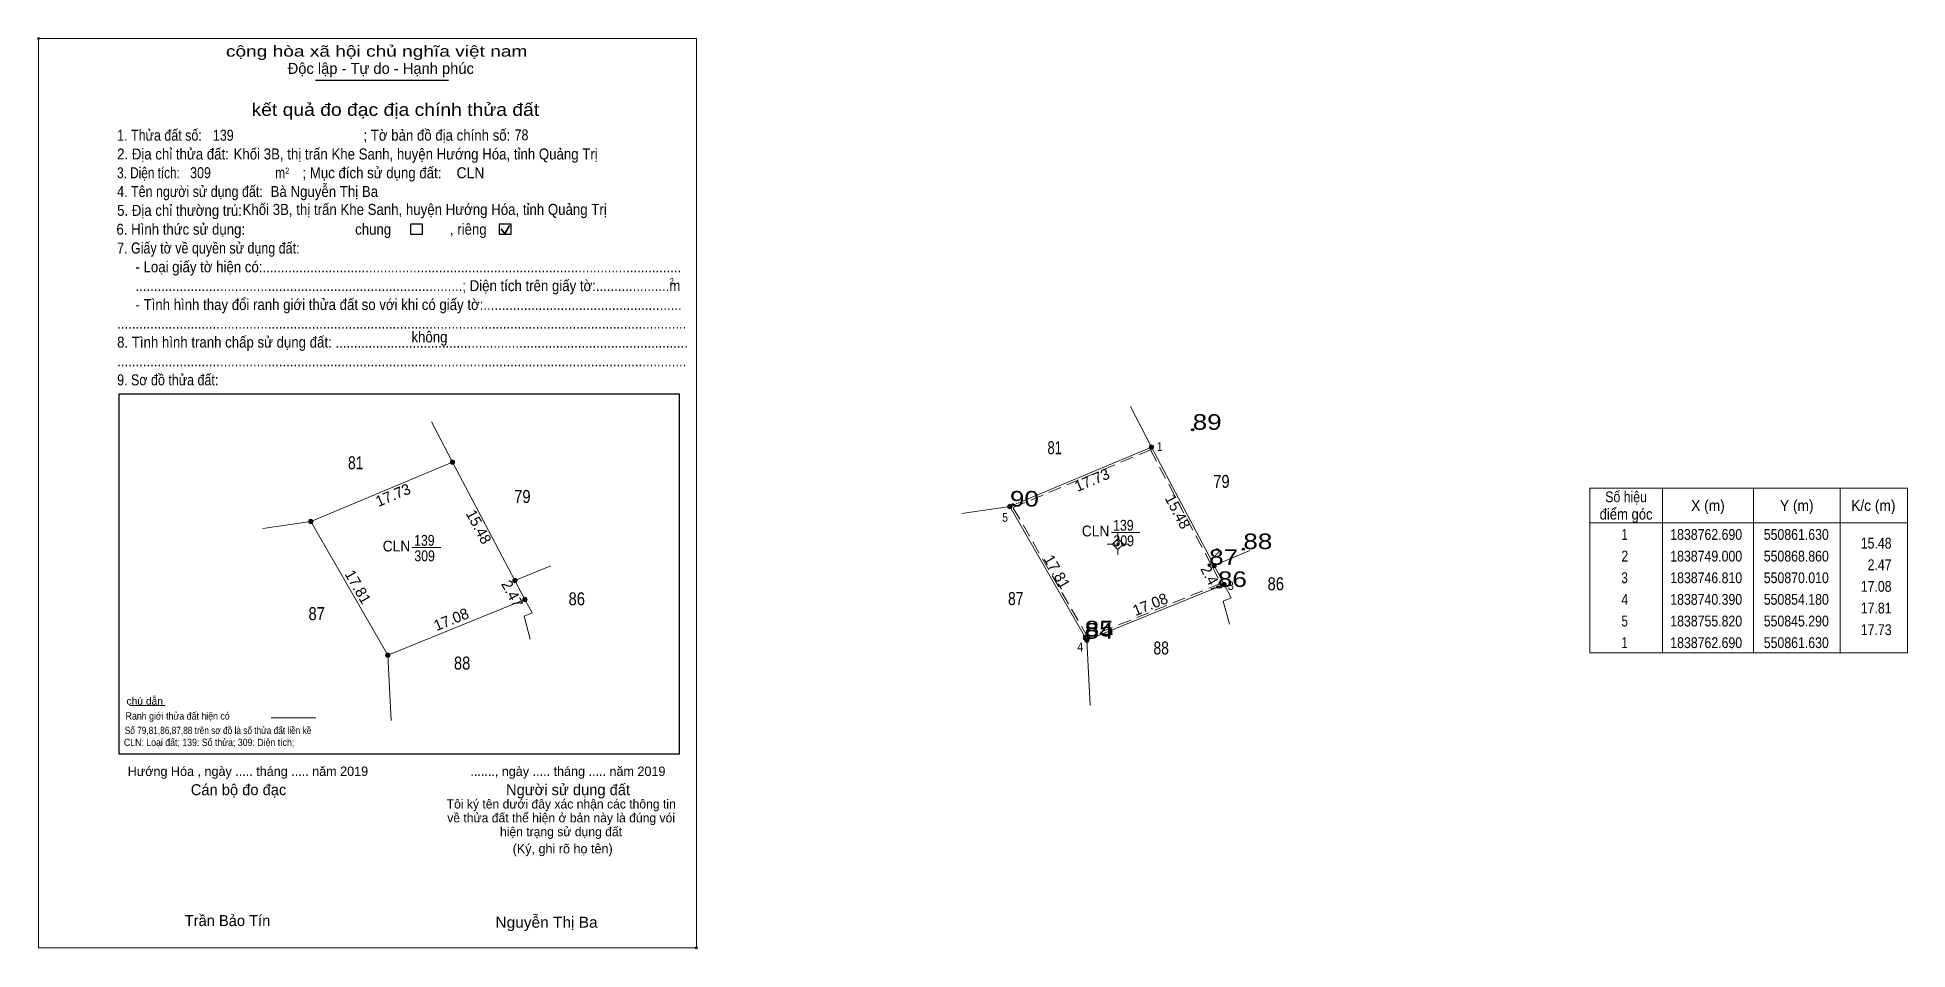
# Model space of a CAD drawing. Header units: metres. Extents: x 550733 to 550949, y 1838705 to 1838810.
import ezdxf
from ezdxf.enums import TextEntityAlignment as Align

# ---------------------------------------------------------------- set-up
doc = ezdxf.new("R2010")
doc.units = ezdxf.units.M
doc.header["$LTSCALE"] = 0.5
doc.header["$PDMODE"] = 32
doc.header["$PDSIZE"] = 0.25
doc.linetypes.add('MEDIUM_DASHED', pattern=[4.5, 3, -1.5])
for name, color, linetype, lineweight in [('1', 7, 'Continuous', 13), ('10', 7, 'Continuous', 13), ('11', 7, 'Continuous', 13), ('13', 7, 'Continuous', 13), ('22', 7, 'Continuous', 13), ('28', 7, 'Continuous', 13), ('63', 7, 'Continuous', 13)]:
    doc.layers.add(name, color=color, linetype=linetype, lineweight=lineweight)
doc.layers.add('12', color=7, linetype='Continuous')
doc.layers.add('7', color=7, linetype='Continuous')

msp = doc.modelspace()

# ---------------------------------------------------------------- hatches: boundary and pattern name
at = {"layer": '1'}
for points in [[(550781.17, 1838760.95, 1), (550780.67, 1838760.95, 1)], [(550764.83, 1838754.08, 1), (550764.33, 1838754.08, 1)], [(550788.4, 1838747.26, 1), (550787.9, 1838747.26, 1)], [(550789.55, 1838745.07, 1), (550789.05, 1838745.07, 1)], [(550773.72, 1838738.65, 1), (550773.22, 1838738.65, 1)]]:
    msp.add_hatch(color=256, dxfattribs=at).paths.add_polyline_path(points)
at = {"layer": '10'}
for points in [[(550861.88, 1838762.69, 1), (550861.38, 1838762.69, 1)], [(550845.54, 1838755.82, 1), (550845.04, 1838755.82, 1)], [(550870.26, 1838746.81, 1), (550869.76, 1838746.81, 1)], [(550854.43, 1838740.39, 1), (550853.93, 1838740.39, 1)]]:
    msp.add_hatch(color=256, dxfattribs=at).paths.add_polyline_path(points)
at = {"layer": '11'}
msp.add_hatch(color=256, dxfattribs=at).paths.add_polyline_path([(550857.9176, 1838751.4847, 1), (550857.6176, 1838751.4847, 1)])
at = {"layer": '22'}
msp.add_hatch(color=256, dxfattribs=at).paths.add_polyline_path([(550869.11, 1838749, 1), (550868.61, 1838749, 1)])

# ---------------------------------------------------------------- linework, layer by layer
at = {"layer": '1', "lineweight": 25}
for p, q in [((550765.13, 1838805.07), (550780.49, 1838805.07)), ((550742.46, 1838768.85), (550807.11, 1838768.85)), ((550807.11, 1838768.85), (550807.11, 1838727.23))]:
    msp.add_line(p, q, dxfattribs=at)
at = {"layer": '1', "lineweight": 35}
for p, q in [((550786.98, 1838787.34), (550787.51, 1838788.28)), ((550786.55, 1838787.9), (550786.98, 1838787.34))]:
    msp.add_line(p, q, dxfattribs=at)
at = {"layer": '1'}
for p, q in [((550778.51, 1838765.62), (550780.92, 1838760.95)), ((550764.58, 1838754.08), (550759.04, 1838753.29)), ((550776.3, 1838751.1), (550779.6, 1838751.1)), ((550788.15, 1838747.26), (550792.28, 1838748.99)), ((550773.47, 1838738.65), (550773.86, 1838731.1)), ((550743.69, 1838732.83), (550747.77, 1838732.83)), ((550760.01, 1838731.43), (550765.17, 1838731.43))]:
    msp.add_line(p, q, dxfattribs=at)
for points in [[(550733.14, 1838809.89), (550809.09, 1838809.89), (550809.09, 1838704.85), (550733.14, 1838704.85)], [(550780.92, 1838760.95), (550764.58, 1838754.08), (550773.47, 1838738.65), (550789.3, 1838745.07)]]:
    msp.add_lwpolyline(points, close=True, dxfattribs=at)
at = {"layer": '1', "lineweight": 25}
for points in [[(550776.12, 1838788.46), (550777.42, 1838788.46), (550777.42, 1838787.25), (550776.12, 1838787.25)], [(550786.38, 1838788.46), (550787.68, 1838788.46), (550787.68, 1838787.25), (550786.38, 1838787.25)]]:
    msp.add_lwpolyline(points, close=True, dxfattribs=at)
msp.add_lwpolyline([(550807.11, 1838727.23), (550742.46, 1838727.23), (550742.46, 1838768.85)], dxfattribs=at)
at = {"layer": '1', "linetype": 'MEDIUM_DASHED'}
msp.add_lwpolyline([(550861.52, 1838762.37), (550868.64, 1838748.88), (550869.66, 1838746.94), (550854.29, 1838740.7), (550845.65, 1838755.7)], close=True, dxfattribs=at)
at = {"layer": '1'}
msp.add_lwpolyline([(550789.3, 1838745.07), (550790.14, 1838743.55), (550789.2, 1838743.16), (550789.92, 1838740.49)], dxfattribs=at)
for centre in [(550780.92, 1838760.95), (550764.58, 1838754.08), (550788.15, 1838747.26), (550789.3, 1838745.07), (550773.47, 1838738.65)]:
    msp.add_circle(centre, 0.25, dxfattribs=at)
for p in [(550733.14, 1838809.89), (550809.08, 1838704.85)]:
    msp.add_point(p, dxfattribs=at)
at = {"layer": '10'}
for p, q in [((550859.22, 1838767.36), (550861.63, 1838762.69)), ((550861.63, 1838762.69), (550868.86, 1838749)), ((550868.86, 1838749), (550872.99, 1838750.73)), ((550868.86, 1838749), (550870.01, 1838746.81)), ((550854.18, 1838740.39), (550870.01, 1838746.81)), ((550854.18, 1838740.39), (550854.57, 1838732.84))]:
    msp.add_line(p, q, dxfattribs=at)
for points in [[(550854.18, 1838740.39), (550845.29, 1838755.82), (550861.63, 1838762.69)], [(550870.01, 1838746.81), (550870.85, 1838745.29), (550869.91, 1838744.9), (550870.63, 1838742.23)]]:
    msp.add_lwpolyline(points, dxfattribs=at)
for centre in [(550861.63, 1838762.69), (550845.29, 1838755.82), (550870.01, 1838746.81), (550854.18, 1838740.39)]:
    msp.add_circle(centre, 0.25, dxfattribs=at)
at = {"layer": '11'}
for p, q in [((550857.77, 1838752.73), (550857.77, 1838752.11)), ((550857.14, 1838751.48), (550856.52, 1838751.48)), ((550857.77, 1838750.86), (550857.77, 1838750.23)), ((550859.02, 1838751.48), (550858.39, 1838751.48))]:
    msp.add_line(p, q, dxfattribs=at)
msp.add_lwpolyline([(550857.77, 1838752.11), (550857.14, 1838751.48), (550857.77, 1838750.86), (550858.39, 1838751.48)], close=True, dxfattribs=at)
msp.add_circle((550857.7676, 1838751.4847), 0.15, dxfattribs=at)
at = {"layer": '13'}
msp.add_line((550857.01, 1838752.84), (550860.31, 1838752.84), dxfattribs=at)
at = {"layer": '22'}
msp.add_circle((550868.86, 1838749), 0.25, dxfattribs=at)
at = {"layer": '28'}
msp.add_line((550845.29, 1838755.82), (550839.75, 1838755.03), dxfattribs=at)
at = {"layer": '63'}
for p, q in [((550920.63, 1838757.94), (550920.63, 1838738.94)), ((550931.13, 1838757.94), (550931.13, 1838738.94)), ((550941.13, 1838757.94), (550941.13, 1838738.94)), ((550912.23, 1838753.94), (550948.93, 1838753.94))]:
    msp.add_line(p, q, dxfattribs=at)
msp.add_lwpolyline([(550912.23, 1838757.94), (550948.93, 1838757.94), (550948.93, 1838738.94), (550912.23, 1838738.94)], close=True, dxfattribs=at)
at = {"layer": '7'}
for p in [(550866.39, 1838764.69), (550845.29, 1838755.82), (550872.24, 1838750.9), (550868.29, 1838749.08), (550869.3, 1838746.53), (550853.92, 1838740.82), (550853.91, 1838740.56)]:
    msp.add_point(p, dxfattribs=at)

# ---------------------------------------------------------------- texts
at = {"layer": '1'}
for s, height, width, p in [('cộng hòa xã hội chủ nghĩa việt nam', 1.268, 1.3, (550754.78, 1838807.79)), ('1. Thửa đất số:', 1.268, 0.85, (550742.22, 1838798.08)), ('139', 1.27, 0.85, (550753.27, 1838798.08)), ('; Tờ bản đồ địa chính số:', 1.268, 0.9, (550770.66, 1838798.08)), ('78', 1.27, 0.85, (550788.1, 1838798.12)), ('2. Địa chỉ thửa đất:', 1.268, 0.9, (550742.22, 1838795.91)), ('Khối 3B, thị trấn Khe Sanh, huyện Hướng Hóa, tỉnh Quảng Trị', 1.27, 0.9, (550755.66, 1838795.91)), ('3. Diện tích:', 1.268, 0.8, (550742.22, 1838793.74)), ('309', 1.27, 0.85, (550750.64, 1838793.75)), ('2', 0.7242, 0.85, (550761.62, 1838794.24)), ('; Mục đích sử dụng đất:', 1.268, 0.9, (550763.62, 1838793.74)), ('CLN', 1.27, 0.95, (550781.4, 1838793.74)), ('4. Tên người sử dụng đất:', 1.268, 0.85, (550742.22, 1838791.58)), ('Bà Nguyễn Thị Ba', 1.27, 0.9, (550759.94, 1838791.58)), ('m', 1.268, 0.8, (550760.48, 1838793.74)), ('5. Địa chỉ thường trú:', 1.268, 0.9, (550742.22, 1838789.4)), ('Khối 3B, thị trấn Khe Sanh, huyện Hướng Hóa, tỉnh Quảng Trị', 1.27, 0.9, (550756.7, 1838789.51)), ('6. Hình thức sử dụng:', 1.268, 0.9, (550742.14, 1838787.22)), ('chung                , riêng', 1.268, 0.9, (550769.7, 1838787.22)), ('7. Giấy tờ về quyền sử dụng đất:', 1.268, 0.85, (550742.22, 1838785.05)), ('     - Loại giấy tờ hiện có:..................................................................................................................', 1.268, 0.9, (550742.22, 1838782.88)), ('     .........................................................................................; Diện tích trên giấy tờ:....................m', 1.268, 0.9, (550742.22, 1838780.7)), ('2', 0.7242, 0.85, (550806.02, 1838781.5)), ('     - Tình hình thay đổi ranh giới thửa đất so với khi có giấy tờ:......................................................', 1.268, 0.9, (550742.22, 1838778.52)), ('8. Tình hình tranh chấp sử dụng đất: ................................................................................................', 1.268, 0.9, (550742.22, 1838774.18)), ('...........................................................................................................................................................', 1.268, 0.9, (550742.22, 1838776.36)), ('không', 1.268, 0.9, (550776.2, 1838774.78)), ('9. Sơ đồ thửa đất:', 1.268, 0.85, (550742.22, 1838769.82)), ('...........................................................................................................................................................', 1.268, 0.9, (550742.22, 1838772.02)), ('Ranh giới thửa đất hiện có ', 0.8437, 0.9, (550743.2, 1838731.21)), ('chú dẫn', 0.8437, 1.05, (550743.3, 1838732.93)), ('Số 79,81,86,87,88 trên sơ đồ là số thửa đất liền kề', 0.84, 0.85, (550743.1, 1838729.54)), ('CLN: Loại đất; 139: Số thửa; 309: Diện tích;', 0.84, 0.9, (550743, 1838728.16)), ('Nguyễn Thị Ba', 1.27, 1.05, (550785.9, 1838707.17))]:
    msp.add_text(s, height=height, dxfattribs=dict(at, width=width)).set_placement(p)
for s, height, p in [('Độc lập - Tự do - Hạnh phúc', 1.268, (550761.91, 1838805.8)), ('Hướng Hóa , ngày ..... tháng ..... năm 2019', 1.086, (550743.44, 1838724.7)), ('......., ngày ..... tháng ..... năm 2019', 1.086, (550783, 1838724.7)), ('Cán bộ đo đạc', 1.268, (550750.72, 1838722.48)), ('Người sử dụng đất', 1.268, (550787.12, 1838722.48)), ('(Ký, ghi rõ họ tên)', 1.087, (550787.88, 1838715.76)), ('Trần Bảo Tín', 1.267, (550750.02, 1838707.36))]:
    msp.add_text(s, height=height, dxfattribs=at).set_placement(p)
for s, height, width, p in [('kết quả đo đạc địa chính thửa đất', 1.449, 1.15, (550774.34, 1838800.95)), ('81', 1.5, 0.8, (550769.765, 1838760.13)), ('79', 1.5, 0.85, (550789.005, 1838756.23)), ('139', 1.25, 0.85, (550777.685, 1838751.29)), ('309', 1.25, 0.85, (550858.43, 1838751.24)), ('309', 1.25, 0.85, (550777.72, 1838749.5)), ('86', 1.5, 0.85, (550795.285, 1838744.41)), ('87', 1.5, 0.85, (550765.26, 1838742.7)), ('88', 1.5, 0.85, (550782.05, 1838736.99)), ('.', 0.3622, 0.9, (550809.06, 1838704.64))]:
    msp.add_text(s, height=height, dxfattribs=dict(at, width=width)).set_placement(p, align=Align.CENTER)
for s, rotation, p in [('17.73', 22.804, (550774.3128, 1838756.5758)), ('15.48', 297.84, (550783.4145, 1838753.1869)), ('17.81', 299.948, (550769.4861, 1838746.227)), ('2.47', 297.705, (550787.2805, 1838745.4556)), ('17.08', 22.075, (550781.0251, 1838742.2026))]:
    msp.add_text(s, height=1.25, rotation=rotation, dxfattribs=at).set_placement(p, align=Align.CENTER)
at = {"layer": '1', "width": 0.95}
msp.add_text('CLN', height=1.25, dxfattribs=at).set_placement((550776.06, 1838750.63), align=Align.RIGHT)
at = {"layer": '1'}
for s, p in [('Tôi ký tên dưới đây xác nhận các thông tin', (550793.49, 1838720.94)), ('về thửa đất thể hiện ở bản này là đúng vói', (550793.48, 1838719.34)), ('hiện trạng sử dụng đất', (550793.465, 1838717.74))]:
    msp.add_text(s, height=1.047, dxfattribs=at).set_placement(p, align=Align.CENTER)
at = {"layer": '10'}
for s, width, p in [('81', 0.75, (550850.465, 1838761.87)), ('79', 0.85, (550869.71, 1838757.97)), ('86', 0.85, (550875.985, 1838746.15)), ('87', 0.8, (550845.965, 1838744.44)), ('88', 0.8, (550862.755, 1838738.73))]:
    msp.add_text(s, height=1.5, dxfattribs=dict(at, width=width)).set_placement(p, align=Align.CENTER)
at = {"layer": '12', "width": 1.25}
for s, p in [('89', (550866.39, 1838764.69)), ('90', (550845.29, 1838755.82)), ('88', (550872.24, 1838750.9)), ('87', (550868.29, 1838749.08)), ('86', (550869.3, 1838746.53)), ('84', (550853.91, 1838740.56)), ('85', (550853.92, 1838740.82))]:
    msp.add_text(s, height=1.8, dxfattribs=at).set_placement(p)
at = {"layer": '13', "width": 0.85}
msp.add_text('139', height=1.25, dxfattribs=at).set_placement((550858.39, 1838753.03), align=Align.CENTER)
at = {"layer": '13', "width": 0.95}
msp.add_text('CLN', height=1.25, dxfattribs=at).set_placement((550856.77, 1838752.37), align=Align.RIGHT)
at = {"layer": '63'}
for s, height, width, p in [(' 1', 1, 0.9, (550862.91, 1838762.25)), (' 5', 1, 0.9, (550845.07, 1838754.06)), ('15.48', 1.25, 0.85, (550947.08, 1838750.97)), (' 2', 1, 0.9, (550869.55, 1838749.98)), ('2.47', 1.25, 0.85, (550947.08, 1838748.47)), (' 3', 1, 0.95, (550871.14, 1838746.19)), ('17.08', 1.25, 0.85, (550947.08, 1838745.97)), ('17.81', 1.25, 0.85, (550947.08, 1838743.47)), ('17.73', 1.25, 0.85, (550947.08, 1838740.97)), (' 4', 1, 0.95, (550853.76, 1838739.1))]:
    msp.add_text(s, height=height, dxfattribs=dict(at, width=width)).set_placement(p, align=Align.RIGHT)
for s, rotation, p in [('17.73', 22.804, (550855.0128, 1838758.3116)), ('15.48', 297.84, (550864.1192, 1838754.9369)), ('17.81', 299.948, (550850.1903, 1838747.977)), ('2.47', 297.705, (550867.9853, 1838747.2056)), ('17.08', 22.075, (550861.7251, 1838743.9386))]:
    msp.add_text(s, height=1.25, rotation=rotation, dxfattribs=at).set_placement(p, align=Align.CENTER)
for s, width, p in [('Số hiệu', 0.85, (550916.43, 1838756.32)), ('X (m)', 0.95, (550925.88, 1838755.32)), ('Y (m)', 0.95, (550936.135, 1838755.32)), ('K/c (m)', 0.95, (550944.975, 1838755.32)), ('điểm góc', 0.9, (550916.43, 1838754.32)), (' 1', 0.75, (550916.08, 1838751.97)), ('1838762.690', 0.85, (550925.68, 1838751.97)), ('550861.630', 0.85, (550936.08, 1838751.97)), (' 2', 0.85, (550916.085, 1838749.47)), ('1838749.000', 0.85, (550925.68, 1838749.47)), ('550868.860', 0.85, (550936.08, 1838749.47)), (' 3', 0.8, (550916.075, 1838746.97)), ('1838746.810', 0.85, (550925.68, 1838746.97)), ('550870.010', 0.85, (550936.08, 1838746.97)), (' 4', 0.85, (550916.08, 1838744.47)), ('1838740.390', 0.85, (550925.68, 1838744.47)), ('550854.180', 0.85, (550936.08, 1838744.47)), (' 5', 0.8, (550916.085, 1838741.97)), ('1838755.820', 0.85, (550925.68, 1838741.97)), ('550845.290', 0.85, (550936.08, 1838741.97)), (' 1', 0.75, (550916.08, 1838739.47)), ('1838762.690', 0.85, (550925.68, 1838739.47)), ('550861.630', 0.85, (550936.08, 1838739.47))]:
    msp.add_text(s, height=1.25, dxfattribs=dict(at, width=width)).set_placement(p, align=Align.CENTER)

doc.saveas('drawing.dxf')
